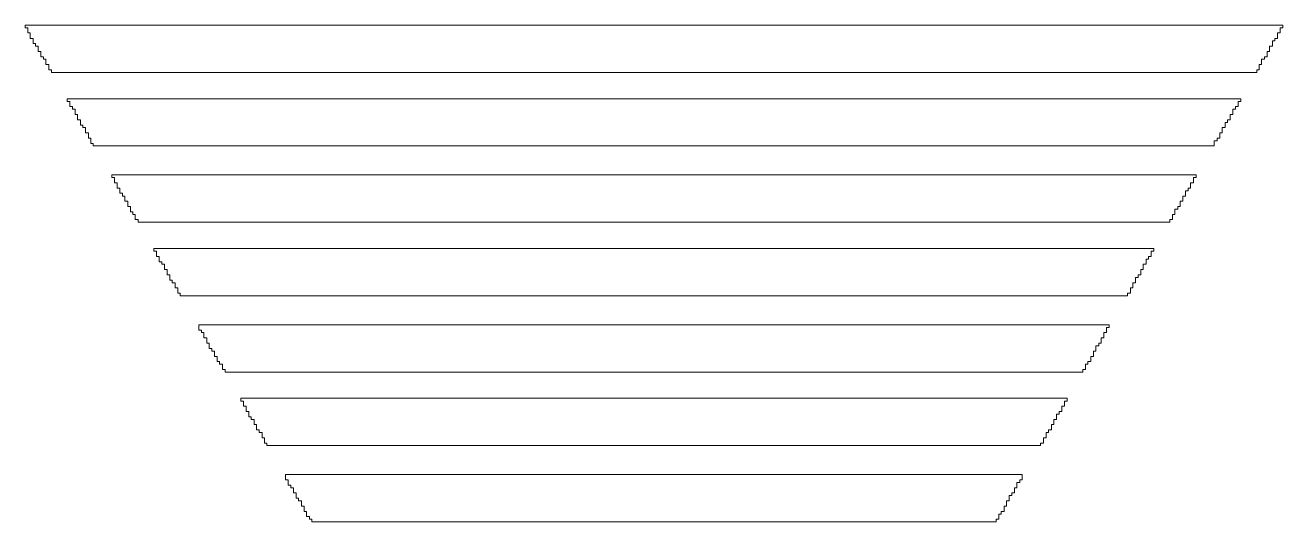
# Model space of a CAD drawing. Header units: millimetres. Extents: x 84.6 to 98.2, y -131.9 to -115.4.
# Drawn here: x 86.94 to 97.05, y -130.84 to -126.84 of the extents above; entities that cross this region are included whole.
import ezdxf

# ---------------------------------------------------------------- set-up
doc = ezdxf.new("R2010")
doc.units = ezdxf.units.MM
doc.header["$MEASUREMENT"] = 0
doc.layers.add('Layer 1', color=7, linetype='Continuous', lineweight=0)

msp = doc.modelspace()

# ---------------------------------------------------------------- linework, layer by layer
at = {"layer": 'Layer 1', "color": 18, "lineweight": 9, "true_color": 0x000000}
for points, knots in [([(86.938, -126.862), (86.938, -126.862), (86.958, -126.862), (86.958, -126.862), (86.958, -126.862), (86.958, -126.883), (86.958, -126.883), (86.958, -126.883), (86.958, -126.904), (86.958, -126.904), (86.958, -126.904), (86.978, -126.904), (86.978, -126.904), (86.978, -126.904), (86.978, -126.925), (86.978, -126.925), (86.978, -126.925), (86.978, -126.947), (86.978, -126.947), (86.978, -126.947), (87.001, -126.947), (87.001, -126.947), (87.001, -126.947), (87.001, -126.968), (87.001, -126.968), (87.001, -126.968), (87.001, -126.989), (87.001, -126.989), (87.001, -126.989), (87.022, -126.989), (87.022, -126.989), (87.022, -126.989), (87.022, -127.01), (87.022, -127.01), (87.022, -127.01), (87.042, -127.01), (87.042, -127.01), (87.042, -127.01), (87.042, -127.031), (87.042, -127.031), (87.042, -127.031), (87.042, -127.052), (87.042, -127.052), (87.042, -127.052), (87.065, -127.052), (87.065, -127.052), (87.065, -127.052), (87.065, -127.074), (87.065, -127.074), (87.065, -127.074), (87.065, -127.095), (87.065, -127.095), (87.065, -127.095), (87.085, -127.095), (87.085, -127.095), (87.085, -127.095), (87.085, -127.116), (87.085, -127.116), (87.085, -127.116), (87.105, -127.116), (87.105, -127.116), (87.105, -127.116), (87.105, -127.137), (87.105, -127.137), (87.105, -127.137), (87.105, -127.158), (87.105, -127.158), (87.105, -127.158), (87.128, -127.158), (87.128, -127.158), (87.128, -127.158), (87.128, -127.179), (87.128, -127.179), (87.128, -127.179), (87.128, -127.201), (87.128, -127.201), (87.128, -127.201), (87.149, -127.201), (87.149, -127.201), (87.149, -127.201), (87.149, -127.222), (87.149, -127.222), (87.149, -127.222), (96.844, -127.222), (96.844, -127.222), (96.844, -127.222), (96.844, -127.201), (96.844, -127.201), (96.844, -127.201), (96.864, -127.201), (96.864, -127.201), (96.864, -127.201), (96.864, -127.179), (96.864, -127.179), (96.864, -127.179), (96.864, -127.158), (96.864, -127.158), (96.864, -127.158), (96.884, -127.158), (96.884, -127.158), (96.884, -127.158), (96.884, -127.137), (96.884, -127.137), (96.884, -127.137), (96.884, -127.137), (96.884, -127.137), (96.884, -127.137), (96.884, -127.116), (96.884, -127.116), (96.884, -127.116), (96.907, -127.116), (96.907, -127.116), (96.907, -127.116), (96.907, -127.095), (96.907, -127.095), (96.907, -127.095), (96.928, -127.095), (96.928, -127.095), (96.928, -127.095), (96.928, -127.074), (96.928, -127.074), (96.928, -127.074), (96.928, -127.052), (96.928, -127.052), (96.928, -127.052), (96.948, -127.052), (96.948, -127.052), (96.948, -127.052), (96.948, -127.031), (96.948, -127.031), (96.948, -127.031), (96.948, -127.01), (96.948, -127.01), (96.948, -127.01), (96.971, -127.01), (96.971, -127.01), (96.971, -127.01), (96.971, -126.989), (96.971, -126.989), (96.971, -126.989), (96.971, -126.989), (96.971, -126.989), (96.971, -126.989), (96.971, -126.968), (96.971, -126.968), (96.971, -126.968), (96.991, -126.968), (96.991, -126.968), (96.991, -126.968), (96.991, -126.947), (96.991, -126.947), (96.991, -126.947), (97.011, -126.947), (97.011, -126.947), (97.011, -126.947), (97.011, -126.925), (97.011, -126.925), (97.011, -126.925), (97.011, -126.904), (97.011, -126.904), (97.011, -126.904), (97.034, -126.904), (97.034, -126.904), (97.034, -126.904), (97.034, -126.883), (97.034, -126.883), (97.034, -126.883), (97.034, -126.883), (97.034, -126.883), (97.034, -126.883), (97.034, -126.862), (97.034, -126.862), (97.034, -126.862), (97.055, -126.862), (97.055, -126.862), (97.055, -126.862), (97.055, -126.841), (97.055, -126.841), (97.055, -126.841), (86.938, -126.841), (86.938, -126.841), (86.938, -126.841), (86.938, -126.862), (86.938, -126.862)], [0, 0, 0, 0, 1, 1, 1, 2, 2, 2, 3, 3, 3, 4, 4, 4, 5, 5, 5, 6, 6, 6, 7, 7, 7, 8, 8, 8, 9, 9, 9, 10, 10, 10, 11, 11, 11, 12, 12, 12, 13, 13, 13, 14, 14, 14, 15, 15, 15, 16, 16, 16, 17, 17, 17, 18, 18, 18, 19, 19, 19, 20, 20, 20, 21, 21, 21, 22, 22, 22, 23, 23, 23, 24, 24, 24, 25, 25, 25, 26, 26, 26, 27, 27, 27, 28, 28, 28, 29, 29, 29, 30, 30, 30, 31, 31, 31, 32, 32, 32, 33, 33, 33, 34, 34, 34, 35, 35, 35, 36, 36, 36, 37, 37, 37, 38, 38, 38, 39, 39, 39, 40, 40, 40, 41, 41, 41, 42, 42, 42, 43, 43, 43, 44, 44, 44, 45, 45, 45, 46, 46, 46, 47, 47, 47, 48, 48, 48, 49, 49, 49, 50, 50, 50, 51, 51, 51, 52, 52, 52, 53, 53, 53, 54, 54, 54, 55, 55, 55, 56, 56, 56, 57, 57, 57, 58, 58, 58, 59, 59, 59, 60, 60, 60, 61, 61, 61, 61]), ([(87.276, -127.455), (87.276, -127.455), (87.296, -127.455), (87.296, -127.455), (87.296, -127.455), (87.296, -127.476), (87.296, -127.476), (87.296, -127.476), (87.296, -127.497), (87.296, -127.497), (87.296, -127.497), (87.319, -127.497), (87.319, -127.497), (87.319, -127.497), (87.319, -127.518), (87.319, -127.518), (87.319, -127.518), (87.339, -127.518), (87.339, -127.518), (87.339, -127.518), (87.339, -127.539), (87.339, -127.539), (87.339, -127.539), (87.339, -127.539), (87.339, -127.539), (87.339, -127.539), (87.339, -127.56), (87.339, -127.56), (87.339, -127.56), (87.359, -127.56), (87.359, -127.56), (87.359, -127.56), (87.359, -127.582), (87.359, -127.582), (87.359, -127.582), (87.359, -127.582), (87.359, -127.582), (87.359, -127.582), (87.359, -127.603), (87.359, -127.603), (87.359, -127.603), (87.382, -127.603), (87.382, -127.603), (87.382, -127.603), (87.382, -127.624), (87.382, -127.624), (87.382, -127.624), (87.382, -127.645), (87.382, -127.645), (87.382, -127.645), (87.403, -127.645), (87.403, -127.645), (87.403, -127.645), (87.403, -127.666), (87.403, -127.666), (87.403, -127.666), (87.423, -127.666), (87.423, -127.666), (87.423, -127.666), (87.423, -127.687), (87.423, -127.687), (87.423, -127.687), (87.423, -127.687), (87.423, -127.687), (87.423, -127.687), (87.423, -127.709), (87.423, -127.709), (87.423, -127.709), (87.446, -127.709), (87.446, -127.709), (87.446, -127.709), (87.446, -127.73), (87.446, -127.73), (87.446, -127.73), (87.446, -127.73), (87.446, -127.73), (87.446, -127.73), (87.446, -127.751), (87.446, -127.751), (87.446, -127.751), (87.466, -127.751), (87.466, -127.751), (87.466, -127.751), (87.466, -127.772), (87.466, -127.772), (87.466, -127.772), (87.466, -127.793), (87.466, -127.793), (87.466, -127.793), (87.486, -127.793), (87.486, -127.793), (87.486, -127.793), (87.486, -127.814), (87.486, -127.814), (87.486, -127.814), (96.503, -127.814), (96.503, -127.814), (96.503, -127.814), (96.503, -127.793), (96.503, -127.793), (96.503, -127.793), (96.503, -127.793), (96.503, -127.793), (96.503, -127.793), (96.503, -127.772), (96.503, -127.772), (96.503, -127.772), (96.526, -127.772), (96.526, -127.772), (96.526, -127.772), (96.526, -127.751), (96.526, -127.751), (96.526, -127.751), (96.547, -127.751), (96.547, -127.751), (96.547, -127.751), (96.547, -127.73), (96.547, -127.73), (96.547, -127.73), (96.547, -127.709), (96.547, -127.709), (96.547, -127.709), (96.567, -127.709), (96.567, -127.709), (96.567, -127.709), (96.567, -127.687), (96.567, -127.687), (96.567, -127.687), (96.567, -127.687), (96.567, -127.687), (96.567, -127.687), (96.567, -127.666), (96.567, -127.666), (96.567, -127.666), (96.59, -127.666), (96.59, -127.666), (96.59, -127.666), (96.59, -127.645), (96.59, -127.645), (96.59, -127.645), (96.59, -127.645), (96.59, -127.645), (96.59, -127.645), (96.59, -127.624), (96.59, -127.624), (96.59, -127.624), (96.61, -127.624), (96.61, -127.624), (96.61, -127.624), (96.61, -127.603), (96.61, -127.603), (96.61, -127.603), (96.63, -127.603), (96.63, -127.603), (96.63, -127.603), (96.63, -127.582), (96.63, -127.582), (96.63, -127.582), (96.63, -127.56), (96.63, -127.56), (96.63, -127.56), (96.653, -127.56), (96.653, -127.56), (96.653, -127.56), (96.653, -127.539), (96.653, -127.539), (96.653, -127.539), (96.653, -127.539), (96.653, -127.539), (96.653, -127.539), (96.653, -127.518), (96.653, -127.518), (96.653, -127.518), (96.674, -127.518), (96.674, -127.518), (96.674, -127.518), (96.674, -127.497), (96.674, -127.497), (96.674, -127.497), (96.694, -127.497), (96.694, -127.497), (96.694, -127.497), (96.694, -127.476), (96.694, -127.476), (96.694, -127.476), (96.694, -127.455), (96.694, -127.455), (96.694, -127.455), (96.717, -127.455), (96.717, -127.455), (96.717, -127.455), (96.717, -127.433), (96.717, -127.433), (96.717, -127.433), (87.276, -127.433), (87.276, -127.433), (87.276, -127.433), (87.276, -127.455), (87.276, -127.455)], [0, 0, 0, 0, 1, 1, 1, 2, 2, 2, 3, 3, 3, 4, 4, 4, 5, 5, 5, 6, 6, 6, 7, 7, 7, 8, 8, 8, 9, 9, 9, 10, 10, 10, 11, 11, 11, 12, 12, 12, 13, 13, 13, 14, 14, 14, 15, 15, 15, 16, 16, 16, 17, 17, 17, 18, 18, 18, 19, 19, 19, 20, 20, 20, 21, 21, 21, 22, 22, 22, 23, 23, 23, 24, 24, 24, 25, 25, 25, 26, 26, 26, 27, 27, 27, 28, 28, 28, 29, 29, 29, 30, 30, 30, 31, 31, 31, 32, 32, 32, 33, 33, 33, 34, 34, 34, 35, 35, 35, 36, 36, 36, 37, 37, 37, 38, 38, 38, 39, 39, 39, 40, 40, 40, 41, 41, 41, 42, 42, 42, 43, 43, 43, 44, 44, 44, 45, 45, 45, 46, 46, 46, 47, 47, 47, 48, 48, 48, 49, 49, 49, 50, 50, 50, 51, 51, 51, 52, 52, 52, 53, 53, 53, 54, 54, 54, 55, 55, 55, 56, 56, 56, 57, 57, 57, 58, 58, 58, 59, 59, 59, 60, 60, 60, 61, 61, 61, 62, 62, 62, 63, 63, 63, 64, 64, 64, 65, 65, 65, 66, 66, 66, 66]), ([(87.636, -128.068), (87.636, -128.068), (87.657, -128.068), (87.657, -128.068), (87.657, -128.068), (87.657, -128.09), (87.657, -128.09), (87.657, -128.09), (87.657, -128.09), (87.657, -128.09), (87.657, -128.09), (87.657, -128.111), (87.657, -128.111), (87.657, -128.111), (87.677, -128.111), (87.677, -128.111), (87.677, -128.111), (87.677, -128.132), (87.677, -128.132), (87.677, -128.132), (87.677, -128.132), (87.677, -128.132), (87.677, -128.132), (87.677, -128.153), (87.677, -128.153), (87.677, -128.153), (87.7, -128.153), (87.7, -128.153), (87.7, -128.153), (87.7, -128.174), (87.7, -128.174), (87.7, -128.174), (87.7, -128.195), (87.7, -128.195), (87.7, -128.195), (87.72, -128.195), (87.72, -128.195), (87.72, -128.195), (87.72, -128.217), (87.72, -128.217), (87.72, -128.217), (87.74, -128.217), (87.74, -128.217), (87.74, -128.217), (87.74, -128.238), (87.74, -128.238), (87.74, -128.238), (87.74, -128.238), (87.74, -128.238), (87.74, -128.238), (87.74, -128.259), (87.74, -128.259), (87.74, -128.259), (87.763, -128.259), (87.763, -128.259), (87.763, -128.259), (87.763, -128.28), (87.763, -128.28), (87.763, -128.28), (87.763, -128.28), (87.763, -128.28), (87.763, -128.28), (87.763, -128.301), (87.763, -128.301), (87.763, -128.301), (87.784, -128.301), (87.784, -128.301), (87.784, -128.301), (87.784, -128.322), (87.784, -128.322), (87.784, -128.322), (87.784, -128.344), (87.784, -128.344), (87.784, -128.344), (87.804, -128.344), (87.804, -128.344), (87.804, -128.344), (87.804, -128.365), (87.804, -128.365), (87.804, -128.365), (87.824, -128.365), (87.824, -128.365), (87.824, -128.365), (87.824, -128.386), (87.824, -128.386), (87.824, -128.386), (87.824, -128.407), (87.824, -128.407), (87.824, -128.407), (87.847, -128.407), (87.847, -128.407), (87.847, -128.407), (87.847, -128.428), (87.847, -128.428), (87.847, -128.428), (96.145, -128.428), (96.145, -128.428), (96.145, -128.428), (96.145, -128.407), (96.145, -128.407), (96.145, -128.407), (96.166, -128.407), (96.166, -128.407), (96.166, -128.407), (96.166, -128.386), (96.166, -128.386), (96.166, -128.386), (96.166, -128.386), (96.166, -128.386), (96.166, -128.386), (96.166, -128.365), (96.166, -128.365), (96.166, -128.365), (96.186, -128.365), (96.186, -128.365), (96.186, -128.365), (96.186, -128.344), (96.186, -128.344), (96.186, -128.344), (96.186, -128.344), (96.186, -128.344), (96.186, -128.344), (96.186, -128.322), (96.186, -128.322), (96.186, -128.322), (96.209, -128.322), (96.209, -128.322), (96.209, -128.322), (96.209, -128.301), (96.209, -128.301), (96.209, -128.301), (96.229, -128.301), (96.229, -128.301), (96.229, -128.301), (96.229, -128.28), (96.229, -128.28), (96.229, -128.28), (96.229, -128.259), (96.229, -128.259), (96.229, -128.259), (96.249, -128.259), (96.249, -128.259), (96.249, -128.259), (96.249, -128.238), (96.249, -128.238), (96.249, -128.238), (96.249, -128.238), (96.249, -128.238), (96.249, -128.238), (96.249, -128.217), (96.249, -128.217), (96.249, -128.217), (96.272, -128.217), (96.272, -128.217), (96.272, -128.217), (96.272, -128.195), (96.272, -128.195), (96.272, -128.195), (96.272, -128.195), (96.272, -128.195), (96.272, -128.195), (96.272, -128.174), (96.272, -128.174), (96.272, -128.174), (96.293, -128.174), (96.293, -128.174), (96.293, -128.174), (96.293, -128.153), (96.293, -128.153), (96.293, -128.153), (96.313, -128.153), (96.313, -128.153), (96.313, -128.153), (96.313, -128.132), (96.313, -128.132), (96.313, -128.132), (96.313, -128.111), (96.313, -128.111), (96.313, -128.111), (96.336, -128.111), (96.336, -128.111), (96.336, -128.111), (96.336, -128.09), (96.336, -128.09), (96.336, -128.09), (96.336, -128.09), (96.336, -128.09), (96.336, -128.09), (96.336, -128.068), (96.336, -128.068), (96.336, -128.068), (96.356, -128.068), (96.356, -128.068), (96.356, -128.068), (96.356, -128.047), (96.356, -128.047), (96.356, -128.047), (87.636, -128.047), (87.636, -128.047), (87.636, -128.047), (87.636, -128.068), (87.636, -128.068)], [0, 0, 0, 0, 1, 1, 1, 2, 2, 2, 3, 3, 3, 4, 4, 4, 5, 5, 5, 6, 6, 6, 7, 7, 7, 8, 8, 8, 9, 9, 9, 10, 10, 10, 11, 11, 11, 12, 12, 12, 13, 13, 13, 14, 14, 14, 15, 15, 15, 16, 16, 16, 17, 17, 17, 18, 18, 18, 19, 19, 19, 20, 20, 20, 21, 21, 21, 22, 22, 22, 23, 23, 23, 24, 24, 24, 25, 25, 25, 26, 26, 26, 27, 27, 27, 28, 28, 28, 29, 29, 29, 30, 30, 30, 31, 31, 31, 32, 32, 32, 33, 33, 33, 34, 34, 34, 35, 35, 35, 36, 36, 36, 37, 37, 37, 38, 38, 38, 39, 39, 39, 40, 40, 40, 41, 41, 41, 42, 42, 42, 43, 43, 43, 44, 44, 44, 45, 45, 45, 46, 46, 46, 47, 47, 47, 48, 48, 48, 49, 49, 49, 50, 50, 50, 51, 51, 51, 52, 52, 52, 53, 53, 53, 54, 54, 54, 55, 55, 55, 56, 56, 56, 57, 57, 57, 58, 58, 58, 59, 59, 59, 60, 60, 60, 61, 61, 61, 62, 62, 62, 63, 63, 63, 64, 64, 64, 65, 65, 65, 66, 66, 66, 67, 67, 67, 67]), ([(87.974, -128.661), (87.974, -128.661), (87.994, -128.661), (87.994, -128.661), (87.994, -128.661), (87.994, -128.682), (87.994, -128.682), (87.994, -128.682), (87.994, -128.682), (87.994, -128.682), (87.994, -128.682), (87.994, -128.703), (87.994, -128.703), (87.994, -128.703), (88.017, -128.703), (88.017, -128.703), (88.017, -128.703), (88.017, -128.725), (88.017, -128.725), (88.017, -128.725), (88.017, -128.746), (88.017, -128.746), (88.017, -128.746), (88.038, -128.746), (88.038, -128.746), (88.038, -128.746), (88.038, -128.767), (88.038, -128.767), (88.038, -128.767), (88.058, -128.767), (88.058, -128.767), (88.058, -128.767), (88.058, -128.788), (88.058, -128.788), (88.058, -128.788), (88.058, -128.788), (88.058, -128.788), (88.058, -128.788), (88.058, -128.809), (88.058, -128.809), (88.058, -128.809), (88.081, -128.809), (88.081, -128.809), (88.081, -128.809), (88.081, -128.83), (88.081, -128.83), (88.081, -128.83), (88.081, -128.852), (88.081, -128.852), (88.081, -128.852), (88.101, -128.852), (88.101, -128.852), (88.101, -128.852), (88.101, -128.873), (88.101, -128.873), (88.101, -128.873), (88.101, -128.894), (88.101, -128.894), (88.101, -128.894), (88.121, -128.894), (88.121, -128.894), (88.121, -128.894), (88.121, -128.915), (88.121, -128.915), (88.121, -128.915), (88.144, -128.915), (88.144, -128.915), (88.144, -128.915), (88.144, -128.936), (88.144, -128.936), (88.144, -128.936), (88.144, -128.936), (88.144, -128.936), (88.144, -128.936), (88.144, -128.957), (88.144, -128.957), (88.144, -128.957), (88.165, -128.957), (88.165, -128.957), (88.165, -128.957), (88.165, -128.979), (88.165, -128.979), (88.165, -128.979), (88.165, -129), (88.165, -129), (88.165, -129), (88.185, -129), (88.185, -129), (88.185, -129), (88.185, -129.021), (88.185, -129.021), (88.185, -129.021), (95.805, -129.021), (95.805, -129.021), (95.805, -129.021), (95.805, -129), (95.805, -129), (95.805, -129), (95.828, -129), (95.828, -129), (95.828, -129), (95.828, -128.979), (95.828, -128.979), (95.828, -128.979), (95.828, -128.957), (95.828, -128.957), (95.828, -128.957), (95.848, -128.957), (95.848, -128.957), (95.848, -128.957), (95.848, -128.936), (95.848, -128.936), (95.848, -128.936), (95.848, -128.915), (95.848, -128.915), (95.848, -128.915), (95.868, -128.915), (95.868, -128.915), (95.868, -128.915), (95.868, -128.894), (95.868, -128.894), (95.868, -128.894), (95.868, -128.894), (95.868, -128.894), (95.868, -128.894), (95.868, -128.873), (95.868, -128.873), (95.868, -128.873), (95.891, -128.873), (95.891, -128.873), (95.891, -128.873), (95.891, -128.852), (95.891, -128.852), (95.891, -128.852), (95.912, -128.852), (95.912, -128.852), (95.912, -128.852), (95.912, -128.83), (95.912, -128.83), (95.912, -128.83), (95.912, -128.809), (95.912, -128.809), (95.912, -128.809), (95.932, -128.809), (95.932, -128.809), (95.932, -128.809), (95.932, -128.788), (95.932, -128.788), (95.932, -128.788), (95.932, -128.788), (95.932, -128.788), (95.932, -128.788), (95.932, -128.767), (95.932, -128.767), (95.932, -128.767), (95.955, -128.767), (95.955, -128.767), (95.955, -128.767), (95.955, -128.746), (95.955, -128.746), (95.955, -128.746), (95.955, -128.746), (95.955, -128.746), (95.955, -128.746), (95.955, -128.725), (95.955, -128.725), (95.955, -128.725), (95.975, -128.725), (95.975, -128.725), (95.975, -128.725), (95.975, -128.703), (95.975, -128.703), (95.975, -128.703), (95.995, -128.703), (95.995, -128.703), (95.995, -128.703), (95.995, -128.682), (95.995, -128.682), (95.995, -128.682), (95.995, -128.661), (95.995, -128.661), (95.995, -128.661), (96.018, -128.661), (96.018, -128.661), (96.018, -128.661), (96.018, -128.64), (96.018, -128.64), (96.018, -128.64), (87.974, -128.64), (87.974, -128.64), (87.974, -128.64), (87.974, -128.661), (87.974, -128.661)], [0, 0, 0, 0, 1, 1, 1, 2, 2, 2, 3, 3, 3, 4, 4, 4, 5, 5, 5, 6, 6, 6, 7, 7, 7, 8, 8, 8, 9, 9, 9, 10, 10, 10, 11, 11, 11, 12, 12, 12, 13, 13, 13, 14, 14, 14, 15, 15, 15, 16, 16, 16, 17, 17, 17, 18, 18, 18, 19, 19, 19, 20, 20, 20, 21, 21, 21, 22, 22, 22, 23, 23, 23, 24, 24, 24, 25, 25, 25, 26, 26, 26, 27, 27, 27, 28, 28, 28, 29, 29, 29, 30, 30, 30, 31, 31, 31, 32, 32, 32, 33, 33, 33, 34, 34, 34, 35, 35, 35, 36, 36, 36, 37, 37, 37, 38, 38, 38, 39, 39, 39, 40, 40, 40, 41, 41, 41, 42, 42, 42, 43, 43, 43, 44, 44, 44, 45, 45, 45, 46, 46, 46, 47, 47, 47, 48, 48, 48, 49, 49, 49, 50, 50, 50, 51, 51, 51, 52, 52, 52, 53, 53, 53, 54, 54, 54, 55, 55, 55, 56, 56, 56, 57, 57, 57, 58, 58, 58, 59, 59, 59, 60, 60, 60, 61, 61, 61, 62, 62, 62, 63, 63, 63, 64, 64, 64, 64]), ([(88.335, -129.275), (88.335, -129.275), (88.335, -129.296), (88.335, -129.296), (88.335, -129.296), (88.355, -129.296), (88.355, -129.296), (88.355, -129.296), (88.355, -129.317), (88.355, -129.317), (88.355, -129.317), (88.375, -129.317), (88.375, -129.317), (88.375, -129.317), (88.375, -129.338), (88.375, -129.338), (88.375, -129.338), (88.375, -129.338), (88.375, -129.338), (88.375, -129.338), (88.375, -129.36), (88.375, -129.36), (88.375, -129.36), (88.398, -129.36), (88.398, -129.36), (88.398, -129.36), (88.398, -129.381), (88.398, -129.381), (88.398, -129.381), (88.398, -129.402), (88.398, -129.402), (88.398, -129.402), (88.419, -129.402), (88.419, -129.402), (88.419, -129.402), (88.419, -129.423), (88.419, -129.423), (88.419, -129.423), (88.419, -129.444), (88.419, -129.444), (88.419, -129.444), (88.439, -129.444), (88.439, -129.444), (88.439, -129.444), (88.439, -129.465), (88.439, -129.465), (88.439, -129.465), (88.462, -129.465), (88.462, -129.465), (88.462, -129.465), (88.462, -129.487), (88.462, -129.487), (88.462, -129.487), (88.462, -129.487), (88.462, -129.487), (88.462, -129.487), (88.462, -129.508), (88.462, -129.508), (88.462, -129.508), (88.482, -129.508), (88.482, -129.508), (88.482, -129.508), (88.482, -129.529), (88.482, -129.529), (88.482, -129.529), (88.482, -129.55), (88.482, -129.55), (88.482, -129.55), (88.502, -129.55), (88.502, -129.55), (88.502, -129.55), (88.502, -129.571), (88.502, -129.571), (88.502, -129.571), (88.525, -129.571), (88.525, -129.571), (88.525, -129.571), (88.525, -129.592), (88.525, -129.592), (88.525, -129.592), (88.525, -129.592), (88.525, -129.592), (88.525, -129.592), (88.525, -129.614), (88.525, -129.614), (88.525, -129.614), (88.546, -129.614), (88.546, -129.614), (88.546, -129.614), (88.546, -129.635), (88.546, -129.635), (88.546, -129.635), (95.447, -129.635), (95.447, -129.635), (95.447, -129.635), (95.447, -129.614), (95.447, -129.614), (95.447, -129.614), (95.467, -129.614), (95.467, -129.614), (95.467, -129.614), (95.467, -129.592), (95.467, -129.592), (95.467, -129.592), (95.467, -129.592), (95.467, -129.592), (95.467, -129.592), (95.467, -129.571), (95.467, -129.571), (95.467, -129.571), (95.487, -129.571), (95.487, -129.571), (95.487, -129.571), (95.487, -129.55), (95.487, -129.55), (95.487, -129.55), (95.51, -129.55), (95.51, -129.55), (95.51, -129.55), (95.51, -129.529), (95.51, -129.529), (95.51, -129.529), (95.51, -129.508), (95.51, -129.508), (95.51, -129.508), (95.531, -129.508), (95.531, -129.508), (95.531, -129.508), (95.531, -129.487), (95.531, -129.487), (95.531, -129.487), (95.531, -129.465), (95.531, -129.465), (95.531, -129.465), (95.551, -129.465), (95.551, -129.465), (95.551, -129.465), (95.551, -129.444), (95.551, -129.444), (95.551, -129.444), (95.551, -129.444), (95.551, -129.444), (95.551, -129.444), (95.551, -129.423), (95.551, -129.423), (95.551, -129.423), (95.574, -129.423), (95.574, -129.423), (95.574, -129.423), (95.574, -129.402), (95.574, -129.402), (95.574, -129.402), (95.594, -129.402), (95.594, -129.402), (95.594, -129.402), (95.594, -129.381), (95.594, -129.381), (95.594, -129.381), (95.594, -129.36), (95.594, -129.36), (95.594, -129.36), (95.614, -129.36), (95.614, -129.36), (95.614, -129.36), (95.614, -129.338), (95.614, -129.338), (95.614, -129.338), (95.614, -129.338), (95.614, -129.338), (95.614, -129.338), (95.614, -129.317), (95.614, -129.317), (95.614, -129.317), (95.637, -129.317), (95.637, -129.317), (95.637, -129.317), (95.637, -129.296), (95.637, -129.296), (95.637, -129.296), (95.637, -129.296), (95.637, -129.296), (95.637, -129.296), (95.637, -129.275), (95.637, -129.275), (95.637, -129.275), (95.658, -129.275), (95.658, -129.275), (95.658, -129.275), (95.658, -129.254), (95.658, -129.254), (95.658, -129.254), (88.335, -129.254), (88.335, -129.254), (88.335, -129.254), (88.335, -129.275), (88.335, -129.275)], [0, 0, 0, 0, 1, 1, 1, 2, 2, 2, 3, 3, 3, 4, 4, 4, 5, 5, 5, 6, 6, 6, 7, 7, 7, 8, 8, 8, 9, 9, 9, 10, 10, 10, 11, 11, 11, 12, 12, 12, 13, 13, 13, 14, 14, 14, 15, 15, 15, 16, 16, 16, 17, 17, 17, 18, 18, 18, 19, 19, 19, 20, 20, 20, 21, 21, 21, 22, 22, 22, 23, 23, 23, 24, 24, 24, 25, 25, 25, 26, 26, 26, 27, 27, 27, 28, 28, 28, 29, 29, 29, 30, 30, 30, 31, 31, 31, 32, 32, 32, 33, 33, 33, 34, 34, 34, 35, 35, 35, 36, 36, 36, 37, 37, 37, 38, 38, 38, 39, 39, 39, 40, 40, 40, 41, 41, 41, 42, 42, 42, 43, 43, 43, 44, 44, 44, 45, 45, 45, 46, 46, 46, 47, 47, 47, 48, 48, 48, 49, 49, 49, 50, 50, 50, 51, 51, 51, 52, 52, 52, 53, 53, 53, 54, 54, 54, 55, 55, 55, 56, 56, 56, 57, 57, 57, 58, 58, 58, 59, 59, 59, 60, 60, 60, 61, 61, 61, 62, 62, 62, 63, 63, 63, 64, 64, 64, 65, 65, 65, 65]), ([(88.673, -129.868), (88.673, -129.868), (88.693, -129.868), (88.693, -129.868), (88.693, -129.868), (88.693, -129.889), (88.693, -129.889), (88.693, -129.889), (88.693, -129.889), (88.693, -129.889), (88.693, -129.889), (88.693, -129.91), (88.693, -129.91), (88.693, -129.91), (88.716, -129.91), (88.716, -129.91), (88.716, -129.91), (88.716, -129.931), (88.716, -129.931), (88.716, -129.931), (88.716, -129.952), (88.716, -129.952), (88.716, -129.952), (88.736, -129.952), (88.736, -129.952), (88.736, -129.952), (88.736, -129.973), (88.736, -129.973), (88.736, -129.973), (88.736, -129.995), (88.736, -129.995), (88.736, -129.995), (88.756, -129.995), (88.756, -129.995), (88.756, -129.995), (88.756, -130.016), (88.756, -130.016), (88.756, -130.016), (88.779, -130.016), (88.779, -130.016), (88.779, -130.016), (88.779, -130.037), (88.779, -130.037), (88.779, -130.037), (88.779, -130.058), (88.779, -130.058), (88.779, -130.058), (88.8, -130.058), (88.8, -130.058), (88.8, -130.058), (88.8, -130.079), (88.8, -130.079), (88.8, -130.079), (88.8, -130.1), (88.8, -130.1), (88.8, -130.1), (88.82, -130.1), (88.82, -130.1), (88.82, -130.1), (88.82, -130.122), (88.82, -130.122), (88.82, -130.122), (88.843, -130.122), (88.843, -130.122), (88.843, -130.122), (88.843, -130.143), (88.843, -130.143), (88.843, -130.143), (88.843, -130.143), (88.843, -130.143), (88.843, -130.143), (88.843, -130.164), (88.843, -130.164), (88.843, -130.164), (88.863, -130.164), (88.863, -130.164), (88.863, -130.164), (88.863, -130.185), (88.863, -130.185), (88.863, -130.185), (88.863, -130.185), (88.863, -130.185), (88.863, -130.185), (88.863, -130.206), (88.863, -130.206), (88.863, -130.206), (88.883, -130.206), (88.883, -130.206), (88.883, -130.206), (88.883, -130.227), (88.883, -130.227), (88.883, -130.227), (95.106, -130.227), (95.106, -130.227), (95.106, -130.227), (95.106, -130.206), (95.106, -130.206), (95.106, -130.206), (95.129, -130.206), (95.129, -130.206), (95.129, -130.206), (95.129, -130.185), (95.129, -130.185), (95.129, -130.185), (95.129, -130.164), (95.129, -130.164), (95.129, -130.164), (95.15, -130.164), (95.15, -130.164), (95.15, -130.164), (95.15, -130.143), (95.15, -130.143), (95.15, -130.143), (95.15, -130.143), (95.15, -130.143), (95.15, -130.143), (95.15, -130.122), (95.15, -130.122), (95.15, -130.122), (95.17, -130.122), (95.17, -130.122), (95.17, -130.122), (95.17, -130.1), (95.17, -130.1), (95.17, -130.1), (95.193, -130.1), (95.193, -130.1), (95.193, -130.1), (95.193, -130.079), (95.193, -130.079), (95.193, -130.079), (95.193, -130.058), (95.193, -130.058), (95.193, -130.058), (95.213, -130.058), (95.213, -130.058), (95.213, -130.058), (95.213, -130.037), (95.213, -130.037), (95.213, -130.037), (95.213, -130.016), (95.213, -130.016), (95.213, -130.016), (95.233, -130.016), (95.233, -130.016), (95.233, -130.016), (95.233, -129.995), (95.233, -129.995), (95.233, -129.995), (95.233, -129.995), (95.233, -129.995), (95.233, -129.995), (95.233, -129.973), (95.233, -129.973), (95.233, -129.973), (95.256, -129.973), (95.256, -129.973), (95.256, -129.973), (95.256, -129.952), (95.256, -129.952), (95.256, -129.952), (95.277, -129.952), (95.277, -129.952), (95.277, -129.952), (95.277, -129.931), (95.277, -129.931), (95.277, -129.931), (95.277, -129.91), (95.277, -129.91), (95.277, -129.91), (95.297, -129.91), (95.297, -129.91), (95.297, -129.91), (95.297, -129.889), (95.297, -129.889), (95.297, -129.889), (95.297, -129.889), (95.297, -129.889), (95.297, -129.889), (95.297, -129.868), (95.297, -129.868), (95.297, -129.868), (95.32, -129.868), (95.32, -129.868), (95.32, -129.868), (95.32, -129.846), (95.32, -129.846), (95.32, -129.846), (88.673, -129.846), (88.673, -129.846), (88.673, -129.846), (88.673, -129.868), (88.673, -129.868)], [0, 0, 0, 0, 1, 1, 1, 2, 2, 2, 3, 3, 3, 4, 4, 4, 5, 5, 5, 6, 6, 6, 7, 7, 7, 8, 8, 8, 9, 9, 9, 10, 10, 10, 11, 11, 11, 12, 12, 12, 13, 13, 13, 14, 14, 14, 15, 15, 15, 16, 16, 16, 17, 17, 17, 18, 18, 18, 19, 19, 19, 20, 20, 20, 21, 21, 21, 22, 22, 22, 23, 23, 23, 24, 24, 24, 25, 25, 25, 26, 26, 26, 27, 27, 27, 28, 28, 28, 29, 29, 29, 30, 30, 30, 31, 31, 31, 32, 32, 32, 33, 33, 33, 34, 34, 34, 35, 35, 35, 36, 36, 36, 37, 37, 37, 38, 38, 38, 39, 39, 39, 40, 40, 40, 41, 41, 41, 42, 42, 42, 43, 43, 43, 44, 44, 44, 45, 45, 45, 46, 46, 46, 47, 47, 47, 48, 48, 48, 49, 49, 49, 50, 50, 50, 51, 51, 51, 52, 52, 52, 53, 53, 53, 54, 54, 54, 55, 55, 55, 56, 56, 56, 57, 57, 57, 58, 58, 58, 59, 59, 59, 60, 60, 60, 61, 61, 61, 62, 62, 62, 63, 63, 63, 64, 64, 64, 64]), ([(89.033, -130.481), (89.033, -130.481), (89.033, -130.503), (89.033, -130.503), (89.033, -130.503), (89.054, -130.503), (89.054, -130.503), (89.054, -130.503), (89.054, -130.524), (89.054, -130.524), (89.054, -130.524), (89.054, -130.545), (89.054, -130.545), (89.054, -130.545), (89.074, -130.545), (89.074, -130.545), (89.074, -130.545), (89.074, -130.566), (89.074, -130.566), (89.074, -130.566), (89.097, -130.566), (89.097, -130.566), (89.097, -130.566), (89.097, -130.587), (89.097, -130.587), (89.097, -130.587), (89.097, -130.587), (89.097, -130.587), (89.097, -130.587), (89.097, -130.608), (89.097, -130.608), (89.097, -130.608), (89.117, -130.608), (89.117, -130.608), (89.117, -130.608), (89.117, -130.63), (89.117, -130.63), (89.117, -130.63), (89.117, -130.651), (89.117, -130.651), (89.117, -130.651), (89.137, -130.651), (89.137, -130.651), (89.137, -130.651), (89.137, -130.672), (89.137, -130.672), (89.137, -130.672), (89.16, -130.672), (89.16, -130.672), (89.16, -130.672), (89.16, -130.693), (89.16, -130.693), (89.16, -130.693), (89.16, -130.693), (89.16, -130.693), (89.16, -130.693), (89.16, -130.714), (89.16, -130.714), (89.16, -130.714), (89.181, -130.714), (89.181, -130.714), (89.181, -130.714), (89.181, -130.735), (89.181, -130.735), (89.181, -130.735), (89.181, -130.735), (89.181, -130.735), (89.181, -130.735), (89.181, -130.757), (89.181, -130.757), (89.181, -130.757), (89.201, -130.757), (89.201, -130.757), (89.201, -130.757), (89.201, -130.778), (89.201, -130.778), (89.201, -130.778), (89.201, -130.799), (89.201, -130.799), (89.201, -130.799), (89.224, -130.799), (89.224, -130.799), (89.224, -130.799), (89.224, -130.82), (89.224, -130.82), (89.224, -130.82), (89.244, -130.82), (89.244, -130.82), (89.244, -130.82), (89.244, -130.841), (89.244, -130.841), (89.244, -130.841), (94.748, -130.841), (94.748, -130.841), (94.748, -130.841), (94.748, -130.82), (94.748, -130.82), (94.748, -130.82), (94.769, -130.82), (94.769, -130.82), (94.769, -130.82), (94.769, -130.799), (94.769, -130.799), (94.769, -130.799), (94.769, -130.799), (94.769, -130.799), (94.769, -130.799), (94.769, -130.778), (94.769, -130.778), (94.769, -130.778), (94.789, -130.778), (94.789, -130.778), (94.789, -130.778), (94.789, -130.757), (94.789, -130.757), (94.789, -130.757), (94.812, -130.757), (94.812, -130.757), (94.812, -130.757), (94.812, -130.735), (94.812, -130.735), (94.812, -130.735), (94.812, -130.714), (94.812, -130.714), (94.812, -130.714), (94.832, -130.714), (94.832, -130.714), (94.832, -130.714), (94.832, -130.693), (94.832, -130.693), (94.832, -130.693), (94.832, -130.693), (94.832, -130.693), (94.832, -130.693), (94.832, -130.672), (94.832, -130.672), (94.832, -130.672), (94.852, -130.672), (94.852, -130.672), (94.852, -130.672), (94.852, -130.651), (94.852, -130.651), (94.852, -130.651), (94.852, -130.651), (94.852, -130.651), (94.852, -130.651), (94.852, -130.63), (94.852, -130.63), (94.852, -130.63), (94.875, -130.63), (94.875, -130.63), (94.875, -130.63), (94.875, -130.608), (94.875, -130.608), (94.875, -130.608), (94.896, -130.608), (94.896, -130.608), (94.896, -130.608), (94.896, -130.587), (94.896, -130.587), (94.896, -130.587), (94.896, -130.566), (94.896, -130.566), (94.896, -130.566), (94.916, -130.566), (94.916, -130.566), (94.916, -130.566), (94.916, -130.545), (94.916, -130.545), (94.916, -130.545), (94.916, -130.545), (94.916, -130.545), (94.916, -130.545), (94.916, -130.524), (94.916, -130.524), (94.916, -130.524), (94.939, -130.524), (94.939, -130.524), (94.939, -130.524), (94.939, -130.503), (94.939, -130.503), (94.939, -130.503), (94.959, -130.503), (94.959, -130.503), (94.959, -130.503), (94.959, -130.481), (94.959, -130.481), (94.959, -130.481), (94.959, -130.46), (94.959, -130.46), (94.959, -130.46), (89.033, -130.46), (89.033, -130.46), (89.033, -130.46), (89.033, -130.481), (89.033, -130.481)], [0, 0, 0, 0, 1, 1, 1, 2, 2, 2, 3, 3, 3, 4, 4, 4, 5, 5, 5, 6, 6, 6, 7, 7, 7, 8, 8, 8, 9, 9, 9, 10, 10, 10, 11, 11, 11, 12, 12, 12, 13, 13, 13, 14, 14, 14, 15, 15, 15, 16, 16, 16, 17, 17, 17, 18, 18, 18, 19, 19, 19, 20, 20, 20, 21, 21, 21, 22, 22, 22, 23, 23, 23, 24, 24, 24, 25, 25, 25, 26, 26, 26, 27, 27, 27, 28, 28, 28, 29, 29, 29, 30, 30, 30, 31, 31, 31, 32, 32, 32, 33, 33, 33, 34, 34, 34, 35, 35, 35, 36, 36, 36, 37, 37, 37, 38, 38, 38, 39, 39, 39, 40, 40, 40, 41, 41, 41, 42, 42, 42, 43, 43, 43, 44, 44, 44, 45, 45, 45, 46, 46, 46, 47, 47, 47, 48, 48, 48, 49, 49, 49, 50, 50, 50, 51, 51, 51, 52, 52, 52, 53, 53, 53, 54, 54, 54, 55, 55, 55, 56, 56, 56, 57, 57, 57, 58, 58, 58, 59, 59, 59, 60, 60, 60, 61, 61, 61, 62, 62, 62, 63, 63, 63, 64, 64, 64, 65, 65, 65, 65])]:
    msp.add_open_spline(points, degree=3, knots=knots, dxfattribs=at)

doc.saveas('drawing.dxf')
